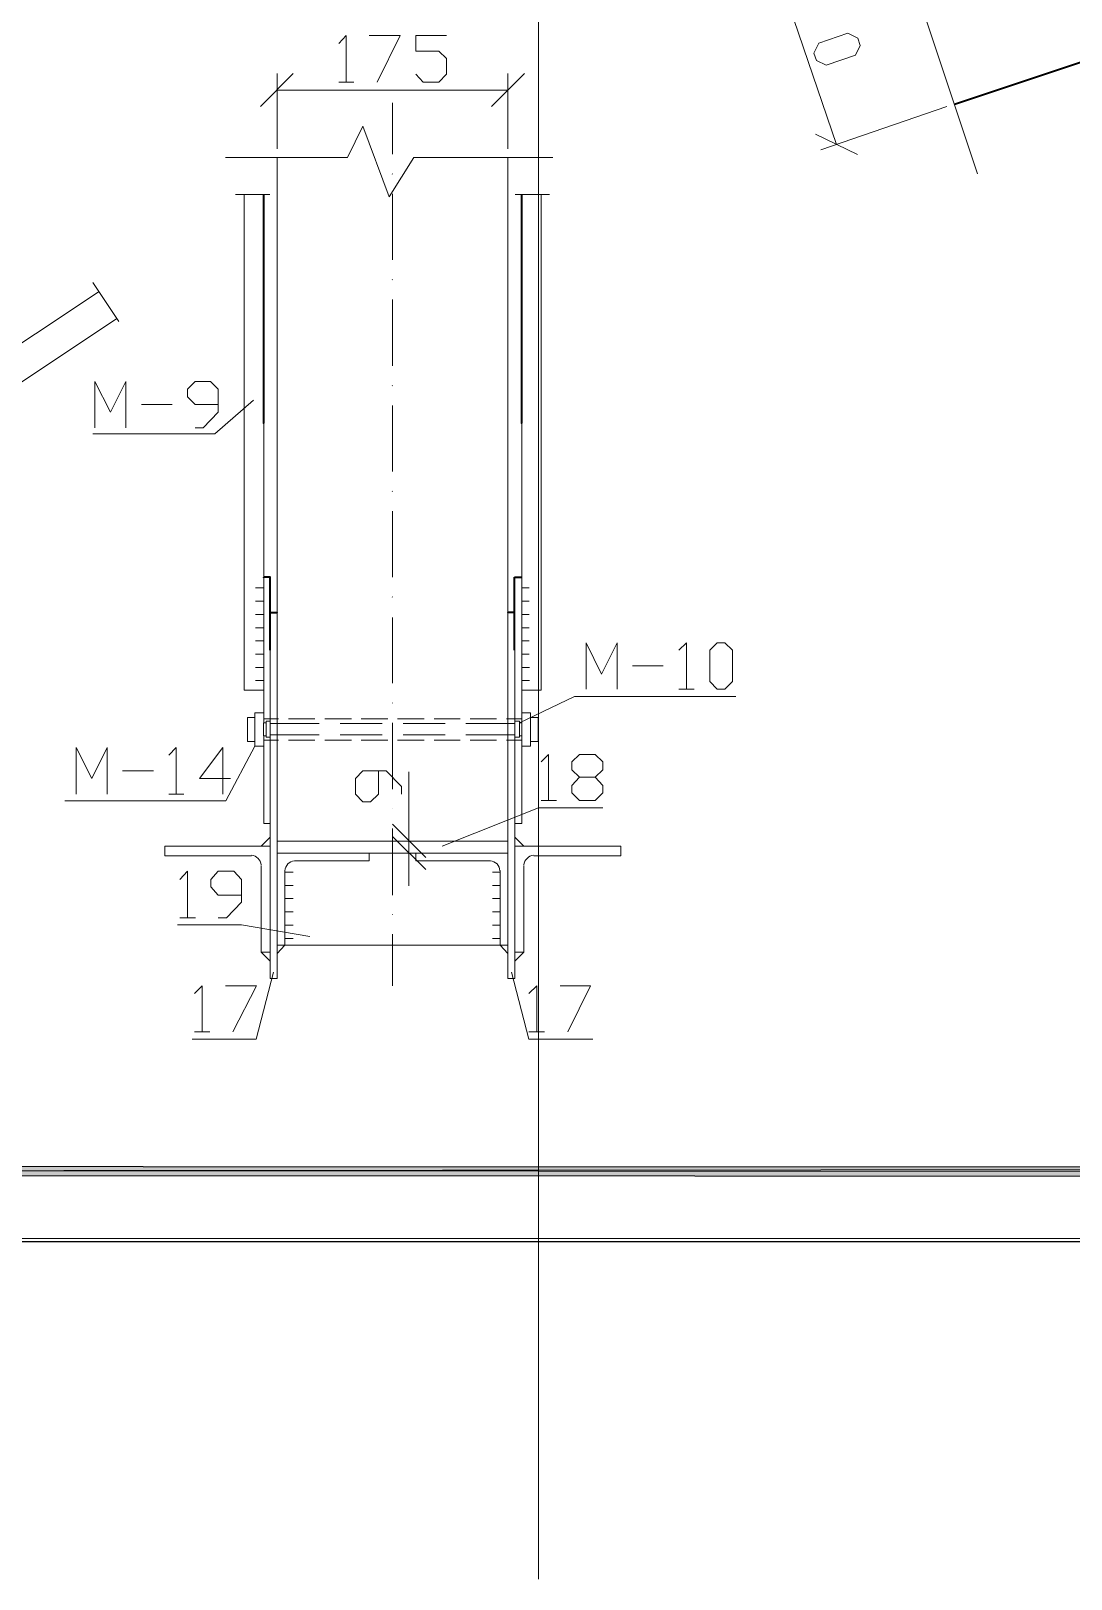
# Model space of a CAD drawing. Header units: millimetres. Extents: x -258556 to -95372, y 16759 to 83874.
# Drawn here: x -128595.8 to -128517.3, y 41385.7 to 41502.4 of the extents above; entities that cross this region are included whole.
import ezdxf
from ezdxf.xclip import XClip

# ---------------------------------------------------------------- set-up
doc = ezdxf.new("R2010")
doc.units = ezdxf.units.MM
doc.header["$LTSCALE"] = 0.5
doc.header["$XCLIPFRAME"] = 2
doc.layers.add('ТОЛСТЫЕ3', color=7, linetype='Continuous', lineweight=50)

# ---------------------------------------------------------------- blocks, each defined once
blk = doc.blocks.new('MF13D4CA0')
at = {"color": 7, "linetype": 'Continuous', "lineweight": 5, "true_color": 0x000007}
blk.add_lwpolyline([(17.9, 582.9), (17.9, 11.05), (823.42, 11.05), (823.42, 582.9)], close=True, dxfattribs=at)

msp = doc.modelspace()

# ---------------------------------------------------------------- hatches: boundary and pattern name
at = {"true_color": 0x000007}
h = msp.add_hatch(color=7, dxfattribs=at)
h.paths.add_polyline_path([(-128336.362, 41416.87), (-128336.362, 41416.147), (-128151.253, 41416.87)])
h.paths.add_polyline_path([(-128336.362, 41416.147), (-128151.253, 41416.87), (-128150.53, 41416.182)])
h.paths.add_polyline_path([(-128151.253, 41416.87), (-128150.53, 41416.182), (-128151.253, 42001.108)])
h.paths.add_polyline_path([(-128150.53, 41416.182), (-128151.253, 42001.108), (-128150.53, 42001.762)])
h.paths.add_polyline_path([(-128151.253, 42001.108), (-128150.53, 42001.762), (-128963.796, 42001.108)])
h.paths.add_polyline_path([(-128150.53, 42001.762), (-128963.796, 42001.108), (-128964.484, 42001.762)])
h.paths.add_polyline_path([(-128963.796, 42001.108), (-128964.484, 42001.762), (-128963.796, 41416.87)])
h.paths.add_polyline_path([(-128964.484, 42001.762), (-128963.796, 41416.87), (-128964.484, 41416.182)])
h.paths.add_polyline_path([(-128963.796, 41416.87), (-128964.484, 41416.182), (-128336.362, 41416.733)])
h.paths.add_polyline_path([(-128964.484, 41416.182), (-128336.362, 41416.733), (-128336.362, 41416.044)])

# ---------------------------------------------------------------- linework, layer by layer
at = {"color": 7, "linetype": 'Continuous', "lineweight": 5, "true_color": 0x000007}
for points in [[(-128964.14, 41416.526), (-128150.875, 41416.388), (-128150.875, 42001.418), (-128964.14, 42001.418)], [(-128544.049, 41452.804), (-128544.6, 41453.389), (-128544.6, 41455.73), (-128544.049, 41456.281), (-128543.464, 41456.281), (-128542.879, 41455.73), (-128542.879, 41453.389), (-128543.464, 41452.804)], [(-128568.522, 41443.786), (-128568.522, 41443.786)]]:
    msp.add_lwpolyline(points, close=True, dxfattribs=at)
at = {"color": 7, "linetype": 'Continuous', "lineweight": 13, "true_color": 0x000007}
for points in [[(-128526.134, 41496.913), (-128449.447, 41522.487), (-128449.447, 41522.487)], [(-128535.031, 41493.867), (-128541.485, 41512.729), (-128541.485, 41512.729)], [(-128524.413, 41491.647), (-128531.194, 41512.023), (-128531.194, 41512.023)], [(-128572.583, 41501.474), (-128572.015, 41502.076), (-128572.015, 41498.565)], [(-128570.277, 41502.076), (-128567.936, 41502.076), (-128569.675, 41498.565)], [(-128566.766, 41499.167), (-128566.198, 41498.565), (-128565.028, 41498.565), (-128564.46, 41499.167), (-128564.46, 41500.338), (-128565.028, 41500.906), (-128566.766, 41500.906), (-128566.766, 41502.076), (-128564.46, 41502.076)], [(-128576.008, 41499.202), (-128578.486, 41496.724), (-128578.486, 41496.724)], [(-128577.23, 41493.523), (-128577.23, 41499.202), (-128577.23, 41499.202)], [(-128572.583, 41498.565), (-128571.43, 41498.565), (-128571.43, 41498.565)], [(-128561.053, 41496.724), (-128558.557, 41499.202), (-128558.557, 41499.202)], [(-128559.813, 41493.523), (-128559.813, 41499.202), (-128559.813, 41499.202)], [(-128577.23, 41497.946), (-128559.813, 41497.946), (-128559.813, 41497.946)], [(-128568.522, 41493.127), (-128568.522, 41496.999), (-128568.522, 41496.999)], [(-128526.719, 41496.724), (-128536.219, 41493.471), (-128536.219, 41493.471)], [(-128571.929, 41492.886), (-128570.759, 41495.244), (-128568.763, 41489.926), (-128566.921, 41492.886)], [(-128536.615, 41494.641), (-128533.448, 41493.11), (-128533.448, 41493.11)], [(-128581.119, 41492.886), (-128571.929, 41492.886), (-128571.929, 41492.886)], [(-128566.921, 41492.886), (-128556.44, 41492.886), (-128556.44, 41492.886)], [(-128568.522, 41491.63), (-128568.539, 41491.647), (-128568.539, 41491.647)], [(-128568.522, 41485.159), (-128568.522, 41490.132), (-128568.522, 41490.132)], [(-128577.763, 41490.081), (-128580.362, 41490.081), (-128580.362, 41490.081)], [(-128559.28, 41490.081), (-128556.681, 41490.081), (-128556.681, 41490.081)], [(-128591.118, 41483.455), (-128589.173, 41480.512), (-128589.173, 41480.512)], [(-128568.522, 41483.661), (-128568.539, 41483.679), (-128568.539, 41483.679)], [(-128568.522, 41477.173), (-128568.522, 41482.164), (-128568.522, 41482.164)], [(-128590.963, 41472.51), (-128590.963, 41475.986), (-128589.793, 41473.68), (-128588.623, 41475.986), (-128588.623, 41472.51)], [(-128583.408, 41472.51), (-128582.806, 41472.51), (-128581.67, 41473.68), (-128581.67, 41475.418), (-128582.238, 41475.986), (-128583.408, 41475.986), (-128583.976, 41475.418), (-128583.976, 41474.85), (-128583.408, 41474.248), (-128581.67, 41474.248)], [(-128568.522, 41475.676), (-128568.539, 41475.693), (-128568.539, 41475.693)], [(-128579.002, 41474.575), (-128581.911, 41472.045), (-128591.135, 41472.045)], [(-128587.452, 41474.248), (-128585.146, 41474.248), (-128585.146, 41474.248)], [(-128568.522, 41469.205), (-128568.522, 41474.179), (-128568.522, 41474.179)], [(-128568.522, 41467.708), (-128568.539, 41467.725), (-128568.539, 41467.725)], [(-128568.522, 41461.237), (-128568.522, 41466.211), (-128568.522, 41466.211)], [(-128578.245, 41460.428), (-128578.847, 41460.428), (-128578.847, 41460.428)], [(-128558.798, 41460.428), (-128558.213, 41460.428), (-128558.213, 41460.428)], [(-128578.245, 41459.43), (-128578.847, 41459.43), (-128578.847, 41459.43)], [(-128568.522, 41459.723), (-128568.539, 41459.757), (-128568.539, 41459.757)], [(-128558.798, 41459.43), (-128558.213, 41459.43), (-128558.213, 41459.43)], [(-128578.245, 41458.432), (-128578.847, 41458.432), (-128578.847, 41458.432)], [(-128558.798, 41458.432), (-128558.213, 41458.432), (-128558.213, 41458.432)], [(-128578.245, 41457.434), (-128578.847, 41457.434), (-128578.847, 41457.434)], [(-128578.245, 41456.453), (-128578.847, 41456.453), (-128578.847, 41456.453)], [(-128558.798, 41457.434), (-128558.213, 41457.434), (-128558.213, 41457.434)], [(-128558.798, 41456.453), (-128558.213, 41456.453), (-128558.213, 41456.453)], [(-128578.245, 41455.437), (-128578.847, 41455.437), (-128578.847, 41455.437)], [(-128558.798, 41455.437), (-128558.213, 41455.437), (-128558.213, 41455.437)]]:
    msp.add_lwpolyline(points, dxfattribs=at)
at = {"color": 7, "linetype": 'Continuous', "lineweight": 35, "true_color": 0x000007}
for points in [[(-128526.134, 41496.913), (-128495.483, 41507.136), (-128495.483, 41507.136)], [(-128578.245, 41490.081), (-128578.245, 41472.854), (-128578.245, 41472.854)], [(-128558.798, 41490.081), (-128558.798, 41472.854), (-128558.798, 41472.854)], [(-128577.746, 41455.73), (-128577.746, 41461.237), (-128578.245, 41461.237)], [(-128577.746, 41461.237), (-128578.245, 41461.237), (-128578.245, 41461.237)], [(-128559.314, 41455.73), (-128559.314, 41461.237), (-128559.314, 41461.237)], [(-128559.314, 41461.237), (-128558.798, 41461.237), (-128558.798, 41461.237)], [(-128577.746, 41458.587), (-128577.23, 41458.587), (-128577.23, 41458.587)], [(-128559.314, 41458.587), (-128559.813, 41458.587), (-128559.813, 41458.587)]]:
    msp.add_lwpolyline(points, dxfattribs=at)
at = {"color": 7, "linetype": 'Continuous', "lineweight": 13, "true_color": 0x000007}
msp.add_lwpolyline([(-128536.735, 41500.751), (-128536.374, 41501.491), (-128534.171, 41502.248), (-128533.431, 41501.887), (-128533.242, 41501.336), (-128533.603, 41500.596), (-128535.806, 41499.839), (-128536.546, 41500.2)], close=True, dxfattribs=at)
at = {"color": 7, "linetype": 'Continuous', "lineweight": 18, "true_color": 0x000007}
for points in [[(-128577.746, 41455.73), (-128577.746, 41430.982), (-128577.23, 41430.982), (-128577.23, 41434.975), (-128577.23, 41492.869)], [(-128559.813, 41492.869), (-128559.813, 41430.982), (-128559.813, 41430.982)], [(-128578.228, 41452.735), (-128579.708, 41452.735), (-128579.708, 41490.081)], [(-128558.781, 41452.735), (-128557.301, 41452.735), (-128557.301, 41490.081)], [(-128633.747, 41454.147), (-128590.653, 41482.784), (-128590.653, 41482.784)], [(-128633.058, 41453.114), (-128632.335, 41452.082), (-128589.311, 41480.753)], [(-128578.228, 41472.837), (-128578.228, 41450.257), (-128578.228, 41450.257)], [(-128558.781, 41472.837), (-128558.781, 41450.257), (-128558.781, 41450.257)], [(-128559.813, 41430.982), (-128559.297, 41430.982), (-128559.297, 41455.73)], [(-128578.916, 41450.67), (-128579.467, 41450.67), (-128579.467, 41450.154), (-128579.467, 41448.846), (-128578.916, 41448.846)], [(-128578.228, 41451.015), (-128578.916, 41451.015), (-128578.916, 41448.502), (-128578.228, 41448.502)], [(-128578.228, 41450.257), (-128578.228, 41450.567), (-128578.228, 41450.567)], [(-128558.781, 41451.015), (-128558.127, 41451.015), (-128558.127, 41448.502), (-128558.781, 41448.502)], [(-128558.127, 41450.67), (-128557.542, 41450.67), (-128557.542, 41450.154), (-128557.542, 41448.846), (-128558.127, 41448.846)], [(-128578.056, 41450.257), (-128578.262, 41450.257), (-128578.262, 41450.257)], [(-128578.056, 41449.294), (-128578.262, 41449.294), (-128578.262, 41450.257)], [(-128578.228, 41449.294), (-128578.228, 41442.685), (-128577.746, 41442.685)], [(-128578.228, 41448.949), (-128578.228, 41449.294), (-128578.228, 41449.294)], [(-128577.746, 41450.223), (-128577.746, 41449.362), (-128577.746, 41449.775), (-128577.746, 41450.395), (-128578.056, 41450.395), (-128578.056, 41449.19), (-128577.746, 41449.19)], [(-128559.297, 41450.395), (-128558.953, 41450.395), (-128558.953, 41449.19), (-128559.297, 41449.19)], [(-128558.781, 41449.294), (-128558.781, 41442.685), (-128559.297, 41442.685)], [(-128558.953, 41450.257), (-128558.781, 41450.257), (-128558.781, 41450.257)], [(-128558.953, 41449.294), (-128558.781, 41449.294), (-128558.781, 41450.257)], [(-128578.434, 41440.964), (-128577.746, 41441.652), (-128577.746, 41441.652)], [(-128559.813, 41441.343), (-128577.23, 41441.343), (-128577.23, 41441.343)], [(-128558.609, 41440.964), (-128559.297, 41441.652), (-128559.297, 41441.652)], [(-128577.746, 41440.964), (-128581.739, 41440.964), (-128585.697, 41440.964), (-128585.697, 41440.241), (-128579.157, 41440.241)], [(-128577.23, 41440.448), (-128573.237, 41440.448), (-128573.237, 41440.448)], [(-128577.23, 41440.448), (-128576.748, 41440.448), (-128576.748, 41440.448)], [(-128574.752, 41440.448), (-128559.813, 41440.448), (-128559.813, 41440.448)], [(-128570.277, 41439.863), (-128570.277, 41440.448), (-128570.277, 41440.448)], [(-128566.766, 41439.863), (-128566.766, 41440.448), (-128566.766, 41440.448)], [(-128559.297, 41440.964), (-128555.305, 41440.964), (-128551.312, 41440.964), (-128551.312, 41440.241), (-128557.852, 41440.241)], [(-128578.434, 41439.518), (-128578.434, 41432.979), (-128577.746, 41432.979)], [(-128576.645, 41439.14), (-128576.645, 41433.495), (-128576.645, 41433.495)], [(-128570.277, 41439.863), (-128575.922, 41439.863), (-128575.922, 41439.863)], [(-128566.766, 41439.863), (-128561.121, 41439.863), (-128561.121, 41439.863)], [(-128560.399, 41439.14), (-128560.399, 41433.495), (-128560.399, 41433.495)], [(-128558.609, 41439.518), (-128558.609, 41432.979), (-128559.297, 41432.979)], [(-128577.746, 41432.29), (-128578.434, 41432.979), (-128578.434, 41432.979)], [(-128577.23, 41432.875), (-128576.645, 41433.495), (-128577.23, 41433.495)], [(-128576.645, 41433.495), (-128560.399, 41433.495), (-128560.399, 41433.495)], [(-128559.813, 41432.875), (-128560.399, 41433.495), (-128559.813, 41433.495)], [(-128559.297, 41432.29), (-128558.609, 41432.979), (-128558.609, 41432.979)]]:
    msp.add_lwpolyline(points, dxfattribs=at)
at = {"color": 7, "linetype": 'Continuous', "lineweight": 5, "true_color": 0x000007}
for points in [[(-128558.781, 41472.837), (-128558.781, 41454.353), (-128558.781, 41454.353)], [(-128568.522, 41453.252), (-128568.522, 41458.208), (-128568.522, 41458.208)], [(-128553.928, 41452.804), (-128553.928, 41456.281), (-128552.757, 41453.94), (-128551.587, 41456.281), (-128551.587, 41452.804)], [(-128546.941, 41455.73), (-128546.355, 41456.281), (-128546.355, 41452.804)], [(-128578.228, 41454.422), (-128578.847, 41454.422), (-128578.847, 41454.422)], [(-128558.781, 41454.422), (-128558.196, 41454.422), (-128558.196, 41454.422)], [(-128550.417, 41454.56), (-128548.111, 41454.56), (-128548.111, 41454.56)], [(-128578.228, 41453.458), (-128578.847, 41453.458), (-128578.847, 41453.458)], [(-128558.781, 41453.458), (-128558.196, 41453.458), (-128558.196, 41453.458)], [(-128546.941, 41452.804), (-128545.77, 41452.804), (-128545.77, 41452.804)], [(-128568.522, 41451.737), (-128568.522, 41451.772), (-128568.522, 41451.772)], [(-128554.788, 41452.254), (-128558.953, 41450.257), (-128558.953, 41450.257)], [(-128554.788, 41452.254), (-128542.638, 41452.254), (-128542.638, 41452.254)], [(-128578.228, 41450.567), (-128577.127, 41450.567), (-128577.127, 41450.567)], [(-128576.369, 41450.567), (-128574.373, 41450.567), (-128574.373, 41450.567)], [(-128573.616, 41450.567), (-128571.619, 41450.567), (-128571.619, 41450.567)], [(-128570.897, 41450.567), (-128568.866, 41450.567), (-128568.866, 41450.567)], [(-128568.143, 41450.567), (-128566.147, 41450.567), (-128566.147, 41450.567)], [(-128565.389, 41450.567), (-128563.428, 41450.567), (-128563.428, 41450.567)], [(-128562.67, 41450.567), (-128560.674, 41450.567), (-128560.674, 41450.567)], [(-128559.917, 41450.567), (-128558.781, 41450.567), (-128558.781, 41450.567)], [(-128577.746, 41450.223), (-128574.063, 41450.223), (-128574.063, 41450.223)], [(-128577.746, 41449.362), (-128574.063, 41449.362), (-128574.063, 41449.362)], [(-128572.48, 41450.223), (-128569.313, 41450.223), (-128569.313, 41450.223)], [(-128572.48, 41449.362), (-128569.313, 41449.362), (-128569.313, 41449.362)], [(-128568.522, 41445.266), (-128568.522, 41450.257), (-128568.522, 41450.257)], [(-128567.73, 41450.223), (-128564.563, 41450.223), (-128564.563, 41450.223)], [(-128567.73, 41449.362), (-128564.563, 41449.362), (-128564.563, 41449.362)], [(-128562.98, 41450.223), (-128559.297, 41450.223), (-128559.297, 41450.223)], [(-128562.98, 41449.362), (-128559.297, 41449.362), (-128559.297, 41449.362)], [(-128592.374, 41444.888), (-128592.374, 41448.399), (-128591.204, 41446.058), (-128590.034, 41448.399), (-128590.034, 41444.888)], [(-128585.387, 41447.813), (-128584.836, 41448.399), (-128584.836, 41444.888)], [(-128580.741, 41446.058), (-128583.081, 41446.058), (-128581.326, 41448.399), (-128581.326, 41444.888)], [(-128581.085, 41444.372), (-128578.916, 41448.502), (-128578.916, 41448.502)], [(-128578.228, 41448.949), (-128577.127, 41448.949), (-128577.127, 41448.949)], [(-128576.369, 41448.949), (-128574.373, 41448.949), (-128574.373, 41448.949)], [(-128573.616, 41448.949), (-128571.619, 41448.949), (-128571.619, 41448.949)], [(-128570.897, 41448.949), (-128568.866, 41448.949), (-128568.866, 41448.949)], [(-128568.143, 41448.949), (-128566.147, 41448.949), (-128566.147, 41448.949)], [(-128565.389, 41448.949), (-128563.428, 41448.949), (-128563.428, 41448.949)], [(-128562.67, 41448.949), (-128560.674, 41448.949), (-128560.674, 41448.949)], [(-128559.917, 41448.949), (-128558.781, 41448.949), (-128558.781, 41448.949)], [(-128557.301, 41447.332), (-128556.75, 41447.882), (-128556.75, 41444.406)], [(-128553.239, 41446.161), (-128552.654, 41445.542), (-128552.654, 41444.991), (-128553.239, 41444.406), (-128554.41, 41444.406), (-128554.995, 41444.991), (-128554.995, 41445.542), (-128554.41, 41446.161), (-128553.239, 41446.161), (-128552.654, 41446.712), (-128552.654, 41447.332), (-128553.239, 41447.882), (-128554.41, 41447.882), (-128554.995, 41447.332), (-128554.995, 41446.712), (-128554.41, 41446.161)], [(-128588.898, 41446.643), (-128586.557, 41446.643), (-128586.557, 41446.643)], [(-128567.833, 41444.888), (-128567.833, 41445.473), (-128569.003, 41446.643), (-128570.759, 41446.643), (-128571.31, 41446.058), (-128571.31, 41444.888), (-128570.759, 41444.303), (-128570.174, 41444.303), (-128569.589, 41444.888), (-128569.589, 41446.643)], [(-128567.283, 41440.448), (-128567.283, 41441.343), (-128567.283, 41446.574)], [(-128585.387, 41444.888), (-128584.251, 41444.888), (-128584.251, 41444.888)], [(-128593.235, 41444.372), (-128581.085, 41444.372), (-128581.085, 41444.372)], [(-128564.77, 41440.964), (-128557.507, 41443.855), (-128552.654, 41443.855)], [(-128557.301, 41444.406), (-128556.165, 41444.406), (-128556.165, 41444.406)], [(-128568.522, 41442.616), (-128566.009, 41440.104), (-128566.009, 41440.104)], [(-128568.522, 41437.281), (-128568.522, 41442.306), (-128568.522, 41442.306)], [(-128566.009, 41439.209), (-128568.522, 41441.687), (-128568.522, 41441.687)], [(-128567.902, 41441.343), (-128566.009, 41441.343), (-128566.009, 41441.343)], [(-128559.813, 41440.448), (-128559.813, 41441.343), (-128559.813, 41441.343)], [(-128573.237, 41440.448), (-128572.239, 41440.448), (-128572.239, 41440.448)], [(-128567.283, 41440.448), (-128567.283, 41437.969), (-128567.283, 41437.969)], [(-128566.663, 41440.448), (-128566.009, 41440.448), (-128566.009, 41440.448)], [(-128584.561, 41438.451), (-128583.976, 41439.071), (-128583.976, 41435.56)], [(-128581.67, 41435.56), (-128581.05, 41435.56), (-128579.914, 41436.73), (-128579.914, 41438.451), (-128580.5, 41439.071), (-128581.67, 41439.071), (-128582.221, 41438.451), (-128582.221, 41437.901), (-128581.67, 41437.281), (-128579.914, 41437.281)], [(-128576.645, 41439.002), (-128576.025, 41439.002), (-128576.025, 41439.002)], [(-128560.399, 41439.002), (-128560.984, 41439.002), (-128560.984, 41439.002)], [(-128576.645, 41438.004), (-128576.025, 41438.004), (-128576.025, 41438.004)], [(-128560.399, 41438.004), (-128560.984, 41438.004), (-128560.984, 41438.004)], [(-128576.645, 41437.006), (-128576.025, 41437.006), (-128576.025, 41437.006)], [(-128560.399, 41437.006), (-128560.984, 41437.006), (-128560.984, 41437.006)], [(-128584.561, 41435.56), (-128583.391, 41435.56), (-128583.391, 41435.56)], [(-128576.645, 41436.008), (-128576.025, 41436.008), (-128576.025, 41436.008)], [(-128568.522, 41435.801), (-128568.522, 41435.835), (-128568.522, 41435.835)], [(-128560.399, 41436.008), (-128560.984, 41436.008), (-128560.984, 41436.008)], [(-128584.733, 41435.044), (-128579.914, 41435.044), (-128579.914, 41435.044)], [(-128579.914, 41435.044), (-128574.752, 41434.149), (-128574.752, 41434.149)], [(-128576.645, 41435.009), (-128576.025, 41435.009), (-128576.025, 41435.009)], [(-128568.522, 41430.432), (-128568.522, 41434.321), (-128568.522, 41434.321)], [(-128560.399, 41435.009), (-128560.984, 41435.009), (-128560.984, 41435.009)], [(-128576.645, 41434.011), (-128576.025, 41434.011), (-128576.025, 41434.011)], [(-128560.399, 41434.011), (-128560.984, 41434.011), (-128560.984, 41434.011)], [(-128578.813, 41426.405), (-128577.505, 41431.464), (-128577.505, 41431.464)], [(-128558.23, 41426.405), (-128559.538, 41431.464), (-128559.538, 41431.464)], [(-128583.46, 41429.846), (-128582.875, 41430.432), (-128582.875, 41426.955)], [(-128581.119, 41430.432), (-128578.779, 41430.432), (-128580.568, 41426.955)], [(-128558.23, 41429.846), (-128557.645, 41430.432), (-128557.645, 41426.955)], [(-128555.89, 41430.432), (-128553.584, 41430.432), (-128555.305, 41426.955)], [(-128583.632, 41426.405), (-128578.813, 41426.405), (-128578.813, 41426.405)], [(-128583.46, 41426.955), (-128582.289, 41426.955), (-128582.289, 41426.955)], [(-128558.23, 41426.955), (-128557.06, 41426.955), (-128557.06, 41426.955)], [(-128553.411, 41426.405), (-128558.23, 41426.405), (-128558.23, 41426.405)]]:
    msp.add_lwpolyline(points, dxfattribs=at)
at = {"color": 7, "linetype": 'Continuous', "lineweight": -2, "true_color": 0x000007}
for points in [[(-128963.796, 41416.87), (-128964.484, 41416.182), (-128336.362, 41416.733)], [(-128964.484, 41416.182), (-128336.362, 41416.733), (-128336.362, 41416.044)]]:
    msp.add_lwpolyline(points, close=True, dxfattribs=at)
at = {"color": 7, "linetype": 'Continuous', "lineweight": 18, "true_color": 0x000007}
for points in [[(-128578.434, 41439.553), (-128578.469, 41439.931), (-128578.779, 41440.241), (-128579.157, 41440.276)], [(-128557.886, 41440.276), (-128558.265, 41440.241), (-128558.574, 41439.931), (-128558.609, 41439.553)], [(-128575.922, 41439.863), (-128576.3, 41439.828), (-128576.61, 41439.518), (-128576.645, 41439.105)], [(-128560.433, 41439.105), (-128560.433, 41439.518), (-128560.743, 41439.828), (-128561.156, 41439.863)]]:
    msp.add_open_spline(points, degree=3, dxfattribs=at)
at = {"layer": 'ТОЛСТЫЕ3', "lineweight": 13}
msp.add_lwpolyline([(-128557.507, 42001.762), (-128557.507, 41385.714)], dxfattribs=at)

# ---------------------------------------------------------------- block references
at = {"color": 7, "true_color": 0xffffff}
ref = msp.add_blockref('MF13D4CA0', (-129002.656, 41399.901), dxfattribs=dict(at, xscale=1.040502, yscale=1.040502, zscale=1.040502))
XClip(ref).set_block_clipping_path([(17.9953933291, 10.8175456262), (823.5538829452, 582.7005601007)])

doc.saveas('drawing.dxf')
